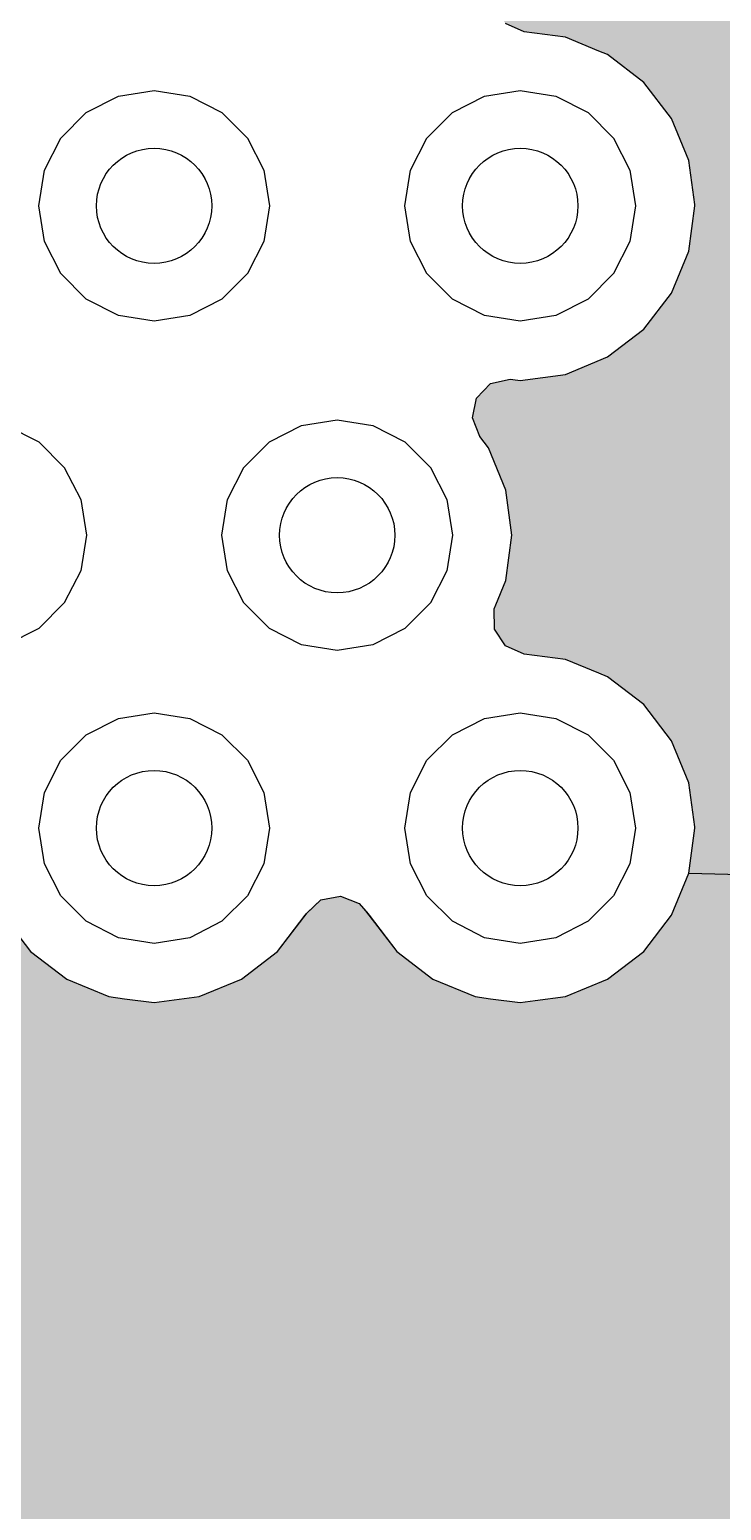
# Model space of a CAD drawing. Header units: millimetres. Extents: x -3894 to -3474, y -291 to 6.
# Drawn here: x -3721.37 to -3718.97, y -91.99 to -86.85 of the extents above; entities that cross this region are included whole.
import ezdxf

# ---------------------------------------------------------------- set-up
doc = ezdxf.new("R2010")
doc.units = ezdxf.units.MM
doc.layers.add('BLACK', color=7, linetype='Continuous')

msp = doc.modelspace()

# ---------------------------------------------------------------- hatches: boundary and pattern name
h = msp.add_hatch(color=256)
h.paths.add_polyline_path([(-3713.0396, -85.4564), (-3713.0989, -85.3537), (-3713.1094, -85.3147), (-3713.1296, -85.2742), (-3713.1296, -83.3301), (-3714.0538, -83.3301, -0.381773), (-3713.8761, -83.5288, -1), (-3714.2761, -83.5288, -0.381773), (-3714.0985, -83.3301), (-3714.2711, -81.7952, -0.056066), (-3714.2761, -81.7508), (-3715.1461, -81.7508), (-3714.9205, -82.6398, -1), (-3714.5205, -82.6398, -1), (-3714.9205, -82.6398), (-3715.4703, -83.372, -0.627083), (-3715.1461, -83.5288, -1), (-3715.5461, -83.5288, -0.097022), (-3715.5314, -83.4533), (-3717.1388, -82.7985), (-3720.6534, -85.9647), (-3720.602, -85.9253), (-3720.4559, -85.8648), (-3720.4559, -85.8648), (-3720.2991, -85.8441), (-3720.1424, -85.8648), (-3720.1424, -85.8648), (-3720.0282, -85.912), (-3719.9963, -85.9253), (-3719.8709, -86.0215), (-3719.7746, -86.147), (-3719.7141, -86.293), (-3719.6935, -86.4498), (-3719.7141, -86.6066), (-3719.7493, -86.6915), (-3719.7541, -86.7054), (-3719.7533, -86.7753), (-3719.7148, -86.8336), (-3719.6509, -86.8619), (-3719.5074, -86.8808), (-3719.5074, -86.8808), (-3719.3913, -86.9289), (-3719.3613, -86.9413), (-3719.2359, -87.0375), (-3719.1396, -87.163), (-3719.0791, -87.309), (-3719.0791, -87.309), (-3719.059, -87.4615), (-3719.0585, -87.4658), (-3719.0791, -87.6226), (-3719.1396, -87.7686), (-3719.2359, -87.8941), (-3719.3613, -87.9903), (-3719.5074, -88.0508), (-3719.6641, -88.0715), (-3719.6904, -88.068), (-3719.6992, -88.0672), (-3719.7673, -88.0829), (-3719.8161, -88.1328), (-3719.8301, -88.2013), (-3719.8049, -88.2665), (-3719.7746, -88.306), (-3719.7141, -88.452), (-3719.6935, -88.6088), (-3719.7141, -88.7656), (-3719.7493, -88.8505), (-3719.7541, -88.8644), (-3719.7533, -88.9343), (-3719.7148, -88.9926), (-3719.6509, -89.0209), (-3719.5074, -89.0398), (-3719.5074, -89.0398), (-3719.3913, -89.0879), (-3719.3613, -89.1003), (-3719.2359, -89.1965), (-3719.1396, -89.322), (-3719.0791, -89.468), (-3719.059, -89.6205), (-3719.0585, -89.6248), (-3719.0791, -89.7816), (-3708.4531, -90.0186), (-3708.5108, -89.9853)])
h.paths.add_polyline_path([(-3713.2411, -87.9738, -1), (-3713.6411, -87.9738, -1)], flags=16)
h.paths.add_polyline_path([(-3713.8761, -87.0848, -1), (-3714.2761, -87.0848, -1)], flags=16)
h.paths.add_polyline_path([(-3714.9111, -86.1958, -1), (-3714.5111, -86.1958, -1)], flags=16)
h.paths.add_polyline_path([(-3714.5111, -87.9738, -1), (-3714.9111, -87.9738, -1)], flags=16)
h.paths.add_polyline_path([(-3714.2761, -85.3068, -1), (-3713.8761, -85.3068, -1)], flags=16)
h.paths.add_polyline_path([(-3715.5461, -87.0848, -1), (-3715.1461, -87.0848, -1)], flags=16)
h.paths.add_polyline_path([(-3715.5461, -85.3068, -1), (-3715.1461, -85.3068, -1)], flags=16)
h.paths.add_polyline_path([(-3714.9111, -84.4178, -1), (-3714.5111, -84.4178, -1)], flags=16)
h.paths.add_polyline_path([(-3716.1811, -86.1958, -1), (-3715.7811, -86.1958, -1)], flags=16)
h.paths.add_polyline_path([(-3715.7811, -87.9738, -1), (-3716.1811, -87.9738, -1)], flags=16)
h.paths.add_polyline_path([(-3716.8161, -87.0848, -1), (-3716.4161, -87.0848, -1)], flags=16)
h.paths.add_polyline_path([(-3716.1811, -84.4178, -1), (-3715.7811, -84.4178, -1)], flags=16)
h.paths.add_polyline_path([(-3716.8161, -85.3068, -1), (-3716.4161, -85.3068, -1)], flags=16)
h.paths.add_polyline_path([(-3717.4511, -86.1958, -1), (-3717.0511, -86.1958, -1)], flags=16)
h.paths.add_polyline_path([(-3717.0511, -87.9738, -1), (-3717.4511, -87.9738, -1)], flags=16)
h.paths.add_polyline_path([(-3717.4511, -84.4178, -1), (-3717.0511, -84.4178, -1)], flags=16)
h.paths.add_polyline_path([(-3716.8161, -83.5288, -1), (-3716.4161, -83.5288, -1)], flags=16)
msp.add_hatch(color=256).paths.add_polyline_path([(-3698.7389, -92.3418), (-3698.7389, -92.3418), (-3698.7933, -91.8345), (-3698.8717, -91.8241), (-3698.95, -91.8138), (-3699.0961, -91.7533), (-3699.2216, -91.6571), (-3699.3178, -91.5316), (-3699.3783, -91.3855), (-3699.3783, -91.3855), (-3699.399, -91.2288), (-3699.3783, -91.072), (-3699.3488, -91.0007), (-3699.3406, -90.9709), (-3699.3506, -90.9018), (-3699.3963, -90.849), (-3699.4634, -90.8293), (-3701.3626, -90.8293), (-3701.3889, -90.8321), (-3701.4503, -90.8656), (-3701.756, -91.1714), (-3701.7805, -91.2062), (-3701.7913, -91.2752), (-3701.7865, -91.3118), (-3701.8071, -91.4686), (-3701.8676, -91.6146), (-3701.9639, -91.7401), (-3702.0893, -91.8363), (-3702.2354, -91.8968), (-3702.3399, -91.9106), (-3702.3921, -91.9175), (-3702.4705, -91.9072), (-3702.5489, -91.8968), (-3702.695, -91.8363), (-3702.8204, -91.7401), (-3702.9167, -91.6146), (-3702.9772, -91.4686), (-3702.9772, -91.4686), (-3702.9978, -91.3118), (-3702.9772, -91.155), (-3702.9772, -91.155), (-3702.9167, -91.009), (-3702.8204, -90.8835), (-3702.695, -90.7873), (-3702.5489, -90.7268), (-3702.5489, -90.7268), (-3702.3921, -90.7061), (-3702.3556, -90.7109), (-3702.313, -90.7092), (-3702.2517, -90.6757), (-3701.863, -90.287), (-3701.857, -90.2805), (-3701.828, -90.217), (-3701.8379, -90.1478), (-3701.8837, -90.095), (-3701.9507, -90.0753), (-3708.2935, -90.0753), (-3708.2935, -90.0753), (-3708.408, -90.0446), (-3708.4172, -90.0393), (-3708.4531, -90.0186), (-3719.0791, -89.7816), (-3719.1396, -89.9276), (-3719.2359, -90.0531), (-3719.3613, -90.1493), (-3719.5074, -90.2098), (-3719.6119, -90.2236), (-3719.6641, -90.2305), (-3719.767, -90.217), (-3719.8209, -90.2098), (-3719.967, -90.1493), (-3720.0924, -90.0531), (-3720.2006, -89.9121), (-3720.2225, -89.8868), (-3720.2874, -89.8609), (-3720.356, -89.8741), (-3720.4028, -89.9187), (-3720.5059, -90.0531), (-3720.6313, -90.1493), (-3720.7774, -90.2098), (-3720.8819, -90.2236), (-3720.9341, -90.2305), (-3721.037, -90.217), (-3721.0909, -90.2098), (-3721.237, -90.1493), (-3721.3624, -90.0531), (-3721.4706, -89.9121), (-3721.4925, -89.8868), (-3721.5574, -89.8609), (-3721.5917, -89.8675), (-3721.6473, -92.1483), (-3721.5176, -92.2478), (-3721.5003, -92.2589), (-3721.4318, -92.273), (-3721.3667, -92.2478), (-3721.237, -92.1483), (-3721.0909, -92.0878), (-3721.0909, -92.0878), (-3720.9341, -92.0671), (-3720.7774, -92.0878), (-3720.7774, -92.0878), (-3720.6313, -92.1483), (-3720.5016, -92.2478), (-3720.4843, -92.2589), (-3720.4158, -92.273), (-3720.3507, -92.2478), (-3720.221, -92.1483), (-3720.0749, -92.0878), (-3720.0749, -92.0878), (-3719.9181, -92.0671), (-3719.7614, -92.0878), (-3719.7614, -92.0878), (-3719.6153, -92.1483), (-3719.4856, -92.2478), (-3719.4683, -92.2589), (-3719.3998, -92.273), (-3719.3347, -92.2478), (-3719.205, -92.1483), (-3719.0589, -92.0878), (-3719.0589, -92.0878), (-3718.9021, -92.0671), (-3718.7454, -92.0878), (-3718.7454, -92.0878), (-3718.5993, -92.1483), (-3718.4739, -92.2445), (-3718.3776, -92.37), (-3718.3171, -92.516), (-3718.2965, -92.6728), (-3718.3171, -92.8296), (-3718.3776, -92.9756), (-3718.4739, -93.1011), (-3718.5993, -93.1973), (-3718.7454, -93.2578), (-3718.7685, -93.2609), (-3718.7829, -93.2637), (-3718.843, -93.2993), (-3718.8743, -93.3618), (-3718.8668, -93.4313), (-3718.8654, -93.4348), (-3718.8251, -93.532), (-3718.8046, -93.6876), (-3718.8045, -93.6888), (-3718.8251, -93.8456), (-3718.8668, -93.9463), (-3718.8717, -93.9603), (-3718.8708, -94.0301), (-3718.8324, -94.0885), (-3718.7685, -94.1167), (-3718.7454, -94.1198), (-3718.5993, -94.1803), (-3718.4696, -94.2798), (-3718.4523, -94.2909), (-3718.3838, -94.305), (-3718.3187, -94.2798), (-3718.189, -94.1803), (-3718.0429, -94.1198), (-3718.0429, -94.1198), (-3717.8861, -94.0991), (-3717.7294, -94.1198), (-3717.7294, -94.1198), (-3717.5833, -94.1803), (-3717.4536, -94.2798), (-3717.4363, -94.2909), (-3717.3678, -94.305), (-3717.3027, -94.2798), (-3717.173, -94.1803), (-3717.0269, -94.1198), (-3717.0269, -94.1198), (-3716.8701, -94.0991), (-3716.7134, -94.1198), (-3716.7134, -94.1198), (-3716.5673, -94.1803), (-3716.4376, -94.2798), (-3716.4203, -94.2909), (-3716.3518, -94.305), (-3716.2867, -94.2798), (-3716.157, -94.1803), (-3716.0109, -94.1198), (-3716.0109, -94.1198), (-3715.8541, -94.0991), (-3715.6974, -94.1198), (-3715.6974, -94.1198), (-3715.5587, -94.1772), (-3715.5513, -94.1803), (-3715.4259, -94.2765), (-3715.3296, -94.402), (-3715.2691, -94.548), (-3715.2691, -94.548), (-3715.2561, -94.6467), (-3715.2485, -94.7048), (-3715.2691, -94.8616), (-3715.3108, -94.9623), (-3715.3157, -94.9763), (-3715.3148, -95.0461), (-3715.2764, -95.1045), (-3715.2125, -95.1327), (-3715.1894, -95.1358), (-3715.0507, -95.1932), (-3715.0433, -95.1963), (-3714.9179, -95.2925), (-3714.8216, -95.418), (-3714.7611, -95.564), (-3714.7481, -95.6627), (-3714.7405, -95.7208), (-3714.7611, -95.8776), (-3714.8028, -95.9783), (-3714.8077, -95.9923), (-3714.8068, -96.0621), (-3714.7684, -96.1205), (-3714.7045, -96.1487), (-3714.6814, -96.1518), (-3714.6133, -96.18), (-3714.5353, -96.2123), (-3714.4099, -96.3085), (-3714.3136, -96.434), (-3714.2531, -96.58), (-3714.2531, -96.58), (-3714.235, -96.7172), (-3714.2325, -96.7368), (-3714.2531, -96.8936), (-3714.2948, -96.9943), (-3714.2997, -97.0083), (-3714.2988, -97.0781), (-3714.2604, -97.1365), (-3714.1965, -97.1647), (-3714.1734, -97.1678), (-3714.0317, -97.2265), (-3714.0273, -97.2283), (-3714.0273, -97.2283), (-3713.9019, -97.3245), (-3713.8056, -97.45), (-3713.7451, -97.596), (-3713.7451, -97.596), (-3713.727, -97.7332), (-3713.7245, -97.7528), (-3713.7451, -97.9096), (-3713.8056, -98.0556), (-3713.9019, -98.1811), (-3714.0273, -98.2773), (-3714.1734, -98.3378), (-3714.2779, -98.3516), (-3714.3301, -98.3585), (-3714.4085, -98.3482), (-3714.4869, -98.3378), (-3714.633, -98.2773), (-3714.7627, -98.1778), (-3714.78, -98.1667), (-3714.8485, -98.1526), (-3714.9136, -98.1778), (-3715.0433, -98.2773), (-3715.1894, -98.3378), (-3715.2939, -98.3516), (-3715.3461, -98.3585), (-3715.4245, -98.3482), (-3715.5029, -98.3378), (-3715.649, -98.2773), (-3715.7787, -98.1778), (-3715.796, -98.1667), (-3715.8645, -98.1526), (-3715.9296, -98.1778), (-3716.0593, -98.2773), (-3716.2054, -98.3378), (-3716.3099, -98.3516), (-3716.3621, -98.3585), (-3716.4405, -98.3482), (-3716.5189, -98.3378), (-3716.665, -98.2773), (-3716.7947, -98.1778), (-3716.812, -98.1667), (-3716.8805, -98.1526), (-3716.9456, -98.1778), (-3717.0753, -98.2773), (-3717.2214, -98.3378), (-3717.3259, -98.3516), (-3717.3781, -98.3585), (-3717.4565, -98.3482), (-3717.5349, -98.3378), (-3717.681, -98.2773), (-3717.8107, -98.1778), (-3717.828, -98.1667), (-3717.8965, -98.1526), (-3717.9616, -98.1778), (-3718.0913, -98.2773), (-3718.2374, -98.3378), (-3718.3419, -98.3516), (-3718.3941, -98.3585), (-3718.4725, -98.3482), (-3718.5509, -98.3378), (-3718.697, -98.2773), (-3718.8267, -98.1778), (-3718.844, -98.1667), (-3718.9125, -98.1526), (-3718.9776, -98.1778), (-3719.1073, -98.2773), (-3719.2534, -98.3378), (-3719.3579, -98.3516), (-3719.4101, -98.3585), (-3719.4885, -98.3482), (-3719.5669, -98.3378), (-3719.713, -98.2773), (-3719.8427, -98.1778), (-3719.86, -98.1667), (-3719.9285, -98.1526), (-3719.9936, -98.1778), (-3720.1233, -98.2773), (-3720.2694, -98.3378), (-3720.3739, -98.3516), (-3720.4261, -98.3585), (-3720.5045, -98.3482), (-3720.5829, -98.3378), (-3720.729, -98.2773), (-3720.8587, -98.1778), (-3720.876, -98.1667), (-3720.9445, -98.1526), (-3721.0096, -98.1778), (-3721.1393, -98.2773), (-3721.2854, -98.3378), (-3721.3899, -98.3516), (-3721.4421, -98.3585), (-3721.5205, -98.3482), (-3721.5989, -98.3378), (-3721.745, -98.2773), (-3721.8747, -98.1778), (-3721.892, -98.1667), (-3721.9605, -98.1526), (-3722.0256, -98.1778), (-3722.1553, -98.2773), (-3722.3014, -98.3378), (-3722.4059, -98.3516), (-3722.4581, -98.3585), (-3722.5365, -98.3482), (-3722.6149, -98.3378), (-3722.761, -98.2773), (-3722.8907, -98.1778), (-3722.908, -98.1667), (-3722.9765, -98.1526), (-3723.0416, -98.1778), (-3723.1713, -98.2773), (-3723.3174, -98.3378), (-3723.3696, -98.3447), (-3723.3696, -98.3791), (-3711.8587, -100.6543), (-3711.8374, -100.6265), (-3711.6965, -100.5183), (-3711.6712, -100.4965), (-3711.6452, -100.4316), (-3711.6584, -100.363), (-3711.7031, -100.3162), (-3711.8374, -100.2131), (-3711.9337, -100.0876), (-3711.9539, -100.0388), (-3711.9942, -99.9416), (-3711.9942, -99.9416), (-3712.0148, -99.7848), (-3711.9942, -99.628), (-3711.9942, -99.628), (-3711.9337, -99.482), (-3711.8374, -99.3565), (-3711.6965, -99.2483), (-3711.6712, -99.2265), (-3711.6452, -99.1616), (-3711.6584, -99.093), (-3711.7031, -99.0462), (-3711.8374, -98.9431), (-3711.9337, -98.8176), (-3711.9942, -98.6716), (-3712.0148, -98.5148), (-3711.9942, -98.358), (-3711.9942, -98.358), (-3711.9337, -98.212), (-3711.8374, -98.0865), (-3711.6965, -97.9783), (-3711.6712, -97.9565), (-3711.6452, -97.8916), (-3711.6584, -97.823), (-3711.7031, -97.7762), (-3711.8374, -97.6731), (-3711.9337, -97.5476), (-3711.9942, -97.4016), (-3711.9942, -97.4016), (-3712.0148, -97.2448), (-3711.9942, -97.088), (-3711.9942, -97.088), (-3711.9337, -96.942), (-3711.8374, -96.8165), (-3711.6965, -96.7083), (-3711.6712, -96.6865), (-3711.6452, -96.6216), (-3711.6584, -96.553), (-3711.7031, -96.5062), (-3711.8374, -96.4031), (-3711.9337, -96.2776), (-3711.9539, -96.2288), (-3711.9942, -96.1316), (-3711.9942, -96.1316), (-3712.0148, -95.9748), (-3711.9942, -95.818), (-3711.9942, -95.818), (-3711.9337, -95.672), (-3711.8374, -95.5465), (-3711.6965, -95.4383), (-3711.6712, -95.4165), (-3711.6452, -95.3516), (-3711.6584, -95.283), (-3711.7031, -95.2362), (-3711.8374, -95.1331), (-3711.9337, -95.0076), (-3711.9539, -94.9588), (-3711.9942, -94.8616), (-3711.9942, -94.8616), (-3712.0148, -94.7048), (-3711.9942, -94.548), (-3711.9942, -94.548), (-3711.9337, -94.402), (-3711.8374, -94.2765), (-3711.6965, -94.1683), (-3711.6712, -94.1465), (-3711.6452, -94.0816), (-3711.6584, -94.013), (-3711.7031, -93.9662), (-3711.8374, -93.8631), (-3711.9337, -93.7376), (-3711.9539, -93.6888), (-3711.9942, -93.5916), (-3711.9942, -93.5916), (-3712.0148, -93.4348), (-3711.9942, -93.278), (-3711.9942, -93.278), (-3711.9337, -93.132), (-3711.8374, -93.0065), (-3711.712, -92.9103), (-3711.5659, -92.8498), (-3711.5659, -92.8498), (-3711.4091, -92.8291), (-3711.2524, -92.8498), (-3711.2524, -92.8498), (-3711.1843, -92.878), (-3711.1063, -92.9103), (-3710.9809, -93.0065), (-3710.8846, -93.132), (-3710.8241, -93.278), (-3710.8035, -93.4348), (-3710.8056, -93.4513), (-3710.8241, -93.5916), (-3710.8846, -93.7376), (-3710.9809, -93.8631), (-3711.1218, -93.9713), (-3711.1471, -93.9932), (-3711.1731, -94.058), (-3711.1598, -94.1266), (-3711.1152, -94.1734), (-3710.9809, -94.2765), (-3710.8846, -94.402), (-3710.8241, -94.548), (-3710.8241, -94.548), (-3710.8111, -94.6467), (-3710.8035, -94.7048), (-3710.8241, -94.8616), (-3710.8846, -95.0076), (-3710.9809, -95.1331), (-3711.1218, -95.2413), (-3711.1471, -95.2632), (-3711.1731, -95.328), (-3711.1598, -95.3966), (-3711.1152, -95.4434), (-3710.9809, -95.5465), (-3710.8846, -95.672), (-3710.8241, -95.818), (-3710.8241, -95.818), (-3710.8035, -95.9748), (-3710.8099, -96.0236), (-3710.8241, -96.1316), (-3710.8846, -96.2776), (-3710.9809, -96.4031), (-3711.1218, -96.5113), (-3711.1471, -96.5332), (-3711.1731, -96.598), (-3711.1598, -96.6666), (-3711.1152, -96.7134), (-3710.9809, -96.8165), (-3710.8846, -96.942), (-3710.8241, -97.088), (-3710.8144, -97.1619), (-3710.8035, -97.2448), (-3710.8241, -97.4016), (-3710.8846, -97.5476), (-3710.9809, -97.6731), (-3711.1218, -97.7813), (-3711.1471, -97.8032), (-3711.1731, -97.868), (-3711.1598, -97.9366), (-3711.1152, -97.9834), (-3710.9809, -98.0865), (-3710.8846, -98.212), (-3710.8241, -98.358), (-3710.8035, -98.5148), (-3710.8241, -98.6716), (-3710.8846, -98.8176), (-3710.9809, -98.9431), (-3711.1218, -99.0513), (-3711.1471, -99.0732), (-3711.1731, -99.138), (-3711.1598, -99.2066), (-3711.1152, -99.2534), (-3710.9809, -99.3565), (-3710.8846, -99.482), (-3710.8241, -99.628), (-3710.8111, -99.7267), (-3710.8035, -99.7848), (-3710.8241, -99.9416), (-3710.8846, -100.0876), (-3710.9809, -100.2131), (-3711.1218, -100.3213), (-3711.1471, -100.3432), (-3711.1731, -100.408), (-3711.1598, -100.4766), (-3711.1152, -100.5234), (-3710.9809, -100.6265), (-3710.8846, -100.752), (-3710.8418, -100.8553), (-3698.9964, -103.1966), (-3698.7389, -101.8938), (-3698.885, -101.8333), (-3699.0104, -101.7371), (-3699.1067, -101.6116), (-3699.1672, -101.4656), (-3699.1672, -101.4656), (-3699.1878, -101.3088), (-3699.1672, -101.152), (-3699.1672, -101.152), (-3699.1067, -101.006), (-3699.0104, -100.8805), (-3698.8695, -100.7723), (-3698.8442, -100.7505), (-3698.8182, -100.6856), (-3698.8314, -100.617), (-3698.8761, -100.5702), (-3699.0104, -100.4671), (-3699.1067, -100.3416), (-3699.1269, -100.2928), (-3699.1672, -100.1956), (-3699.1672, -100.1956), (-3699.1878, -100.0388), (-3699.1672, -99.882), (-3699.1672, -99.882), (-3699.1067, -99.736), (-3699.0072, -99.6063), (-3698.996, -99.5889), (-3698.982, -99.5205), (-3699.0072, -99.4553), (-3699.1067, -99.3256), (-3699.1672, -99.1796), (-3699.1672, -99.1796), (-3699.1878, -99.0228), (-3699.1672, -98.866), (-3699.1672, -98.866), (-3699.1067, -98.72), (-3699.0072, -98.5903), (-3698.996, -98.5729), (-3698.982, -98.5045), (-3699.0072, -98.4393), (-3699.1067, -98.3096), (-3699.1672, -98.1636), (-3699.1672, -98.1636), (-3699.1878, -98.0068), (-3699.1672, -97.85), (-3699.1672, -97.85), (-3699.1067, -97.704), (-3699.0072, -97.5743), (-3698.996, -97.5569), (-3698.982, -97.4885), (-3699.0072, -97.4233), (-3699.1067, -97.2936), (-3699.1672, -97.1476), (-3699.1672, -97.1476), (-3699.1878, -96.9908), (-3699.1672, -96.834), (-3699.1672, -96.834), (-3699.1067, -96.688), (-3699.0072, -96.5583), (-3698.996, -96.5409), (-3698.982, -96.4725), (-3699.0072, -96.4073), (-3699.1067, -96.2776), (-3699.1672, -96.1316), (-3699.1672, -96.1316), (-3699.1878, -95.9748), (-3699.1672, -95.818), (-3699.1672, -95.818), (-3699.1067, -95.672), (-3699.0072, -95.5423), (-3698.996, -95.5249), (-3698.982, -95.4565), (-3699.0072, -95.3913), (-3699.1067, -95.2616), (-3699.1672, -95.1156), (-3699.1672, -95.1156), (-3699.1878, -94.9588), (-3699.1672, -94.802), (-3699.1672, -94.802), (-3699.1067, -94.656), (-3699.0072, -94.5263), (-3698.996, -94.5089), (-3698.982, -94.4405), (-3699.0072, -94.3753), (-3699.1067, -94.2456), (-3699.1672, -94.0996), (-3699.1672, -94.0996), (-3699.1878, -93.9428), (-3699.1672, -93.786), (-3699.1672, -93.786), (-3699.1067, -93.64), (-3699.0072, -93.5103), (-3698.996, -93.4929), (-3698.982, -93.4245), (-3699.0072, -93.3593), (-3699.1067, -93.2296), (-3699.1672, -93.0836), (-3699.1672, -93.0836), (-3699.1878, -92.9268), (-3699.1672, -92.77), (-3699.1672, -92.77), (-3699.1067, -92.624), (-3699.0104, -92.4985), (-3698.885, -92.4023)])

# ---------------------------------------------------------------- linework, layer by layer
at = {"color": 7, "lineweight": 0}
for p, q in [((-3719.7148, -86.8336), (-3719.6509, -86.8619)), ((-3719.6509, -86.8619), (-3719.5074, -86.8808)), ((-3719.5074, -86.8808), (-3719.5074, -86.8808)), ((-3719.5074, -86.8808), (-3719.3913, -86.9289)), ((-3719.3913, -86.9289), (-3719.3613, -86.9413)), ((-3719.3613, -86.9413), (-3719.2359, -87.0375)), ((-3721.1693, -87.1422), (-3721.0578, -87.0854)), ((-3721.0578, -87.0854), (-3720.9341, -87.0658)), ((-3720.9341, -87.0658), (-3720.8105, -87.0854)), ((-3720.8105, -87.0854), (-3720.699, -87.1422)), ((-3719.8993, -87.1422), (-3719.7878, -87.0854)), ((-3719.7878, -87.0854), (-3719.6641, -87.0658)), ((-3719.6641, -87.0658), (-3719.5405, -87.0854)), ((-3719.5405, -87.0854), (-3719.429, -87.1422)), ((-3719.2359, -87.0375), (-3719.1396, -87.163)), ((-3721.2578, -87.2307), (-3721.1693, -87.1422)), ((-3720.699, -87.1422), (-3720.6105, -87.2307)), ((-3719.9878, -87.2307), (-3719.8993, -87.1422)), ((-3719.429, -87.1422), (-3719.3405, -87.2307)), ((-3719.1396, -87.163), (-3719.0791, -87.309)), ((-3721.3146, -87.3422), (-3721.2578, -87.2307)), ((-3720.6105, -87.2307), (-3720.5537, -87.3422)), ((-3720.0446, -87.3422), (-3719.9878, -87.2307)), ((-3719.3405, -87.2307), (-3719.2837, -87.3422)), ((-3721.3341, -87.4658), (-3721.3146, -87.3422)), ((-3720.5537, -87.3422), (-3720.5341, -87.4658)), ((-3720.0641, -87.4658), (-3720.0446, -87.3422)), ((-3719.2837, -87.3422), (-3719.2641, -87.4658)), ((-3719.0791, -87.309), (-3719.0791, -87.309)), ((-3719.0791, -87.309), (-3719.059, -87.4615)), ((-3721.3146, -87.5894), (-3721.3341, -87.4658)), ((-3720.5341, -87.4658), (-3720.5537, -87.5894)), ((-3720.0446, -87.5894), (-3720.0641, -87.4658)), ((-3719.2641, -87.4658), (-3719.2837, -87.5894)), ((-3719.0585, -87.4658), (-3719.0791, -87.6226)), ((-3719.059, -87.4615), (-3719.0585, -87.4658)), ((-3721.2578, -87.7009), (-3721.3146, -87.5894)), ((-3720.5537, -87.5894), (-3720.6105, -87.7009)), ((-3719.9878, -87.7009), (-3720.0446, -87.5894)), ((-3719.2837, -87.5894), (-3719.3405, -87.7009)), ((-3719.0791, -87.6226), (-3719.1396, -87.7686)), ((-3721.1693, -87.7894), (-3721.2578, -87.7009)), ((-3720.6105, -87.7009), (-3720.699, -87.7894)), ((-3719.8993, -87.7894), (-3719.9878, -87.7009)), ((-3719.3405, -87.7009), (-3719.429, -87.7894)), ((-3721.0578, -87.8462), (-3721.1693, -87.7894)), ((-3720.699, -87.7894), (-3720.8105, -87.8462)), ((-3719.7878, -87.8462), (-3719.8993, -87.7894)), ((-3719.429, -87.7894), (-3719.5405, -87.8462)), ((-3719.1396, -87.7686), (-3719.2359, -87.8941)), ((-3720.9341, -87.8658), (-3721.0578, -87.8462)), ((-3720.8105, -87.8462), (-3720.9341, -87.8658)), ((-3719.6641, -87.8658), (-3719.7878, -87.8462)), ((-3719.5405, -87.8462), (-3719.6641, -87.8658)), ((-3719.2359, -87.8941), (-3719.3613, -87.9903)), ((-3719.3613, -87.9903), (-3719.5074, -88.0508)), ((-3719.5074, -88.0508), (-3719.6641, -88.0715)), ((-3719.7673, -88.0829), (-3719.8161, -88.1328)), ((-3719.6992, -88.0672), (-3719.7673, -88.0829)), ((-3719.6904, -88.068), (-3719.6992, -88.0672)), ((-3719.6641, -88.0715), (-3719.6904, -88.068)), ((-3719.8161, -88.1328), (-3719.8301, -88.2013)), ((-3720.4228, -88.2284), (-3720.2991, -88.2088)), ((-3720.2991, -88.2088), (-3720.1755, -88.2284)), ((-3719.8301, -88.2013), (-3719.8049, -88.2665)), ((-3721.4455, -88.2284), (-3721.334, -88.2852)), ((-3720.5343, -88.2852), (-3720.4228, -88.2284)), ((-3720.1755, -88.2284), (-3720.064, -88.2852)), ((-3719.8049, -88.2665), (-3719.7746, -88.306)), ((-3721.334, -88.2852), (-3721.2455, -88.3737)), ((-3720.6228, -88.3737), (-3720.5343, -88.2852)), ((-3720.064, -88.2852), (-3719.9755, -88.3737)), ((-3719.7746, -88.306), (-3719.7141, -88.452)), ((-3721.2455, -88.3737), (-3721.1887, -88.4852)), ((-3720.6796, -88.4852), (-3720.6228, -88.3737)), ((-3719.9755, -88.3737), (-3719.9187, -88.4852)), ((-3719.7141, -88.452), (-3719.6935, -88.6088)), ((-3721.1887, -88.4852), (-3721.1691, -88.6088)), ((-3720.6991, -88.6088), (-3720.6796, -88.4852)), ((-3719.9187, -88.4852), (-3719.8991, -88.6088)), ((-3721.1691, -88.6088), (-3721.1887, -88.7324)), ((-3720.6796, -88.7324), (-3720.6991, -88.6088)), ((-3719.8991, -88.6088), (-3719.9187, -88.7324)), ((-3719.6935, -88.6088), (-3719.7141, -88.7656)), ((-3721.1887, -88.7324), (-3721.2455, -88.8439)), ((-3720.6228, -88.8439), (-3720.6796, -88.7324)), ((-3719.9187, -88.7324), (-3719.9755, -88.8439)), ((-3719.7141, -88.7656), (-3719.7493, -88.8505)), ((-3721.2455, -88.8439), (-3721.334, -88.9324)), ((-3720.5343, -88.9324), (-3720.6228, -88.8439)), ((-3719.9755, -88.8439), (-3720.064, -88.9324)), ((-3719.7493, -88.8505), (-3719.7541, -88.8644)), ((-3719.7541, -88.8644), (-3719.7533, -88.9343)), ((-3721.334, -88.9324), (-3721.4455, -88.9892)), ((-3720.4228, -88.9892), (-3720.5343, -88.9324)), ((-3720.064, -88.9324), (-3720.1755, -88.9892)), ((-3719.7533, -88.9343), (-3719.7148, -88.9926)), ((-3720.2991, -89.0088), (-3720.4228, -88.9892)), ((-3720.1755, -88.9892), (-3720.2991, -89.0088)), ((-3719.7148, -88.9926), (-3719.6509, -89.0209)), ((-3719.6509, -89.0209), (-3719.5074, -89.0398)), ((-3719.5074, -89.0398), (-3719.5074, -89.0398)), ((-3719.5074, -89.0398), (-3719.3913, -89.0879)), ((-3719.3913, -89.0879), (-3719.3613, -89.1003)), ((-3719.3613, -89.1003), (-3719.2359, -89.1965)), ((-3719.2359, -89.1965), (-3719.1396, -89.322)), ((-3719.1396, -89.322), (-3719.0791, -89.468)), ((-3719.0791, -89.468), (-3719.059, -89.6205)), ((-3719.0585, -89.6248), (-3719.0791, -89.7816)), ((-3719.059, -89.6205), (-3719.0585, -89.6248)), ((-3719.0791, -89.7816), (-3719.1396, -89.9276)), ((-3720.2874, -89.8609), (-3720.356, -89.8741)), ((-3720.2225, -89.8868), (-3720.2874, -89.8609)), ((-3721.3624, -90.0531), (-3721.4706, -89.9121)), ((-3720.356, -89.8741), (-3720.4028, -89.9187)), ((-3720.2006, -89.9121), (-3720.2225, -89.8868)), ((-3720.0924, -90.0531), (-3720.2006, -89.9121)), ((-3720.4028, -89.9187), (-3720.5059, -90.0531)), ((-3719.1396, -89.9276), (-3719.2359, -90.0531)), ((-3721.237, -90.1493), (-3721.3624, -90.0531)), ((-3720.5059, -90.0531), (-3720.6313, -90.1493)), ((-3719.967, -90.1493), (-3720.0924, -90.0531)), ((-3719.2359, -90.0531), (-3719.3613, -90.1493)), ((-3721.0909, -90.2098), (-3721.237, -90.1493)), ((-3720.6313, -90.1493), (-3720.7774, -90.2098)), ((-3719.8209, -90.2098), (-3719.967, -90.1493)), ((-3719.3613, -90.1493), (-3719.5074, -90.2098)), ((-3721.037, -90.217), (-3721.0909, -90.2098)), ((-3720.9341, -90.2305), (-3721.037, -90.217)), ((-3720.7774, -90.2098), (-3720.8819, -90.2236)), ((-3719.767, -90.217), (-3719.8209, -90.2098)), ((-3719.6641, -90.2305), (-3719.767, -90.217)), ((-3719.5074, -90.2098), (-3719.6119, -90.2236)), ((-3720.8819, -90.2236), (-3720.9341, -90.2305)), ((-3719.6119, -90.2236), (-3719.6641, -90.2305))]:
    msp.add_line(p, q, dxfattribs=at)
msp.add_line((-3719.0791, -89.7816), (-3708.4531, -90.0186))
for centre, start, end in [((-3720.9341, -87.4658), 0, 180), ((-3719.6641, -87.4658), 0, 180), ((-3720.9341, -87.4658), 180, 0), ((-3719.6641, -87.4658), 180, 0), ((-3720.2991, -88.6088), 0, 180), ((-3720.2991, -88.6088), 180, 0)]:
    msp.add_arc(centre, 0.2, start, end, dxfattribs=at)
at = {"layer": 'BLACK', "linetype": 'Continuous'}
for p, q in [((-3719.6509, -86.8619), (-3719.7148, -86.8336)), ((-3719.5074, -86.8808), (-3719.6509, -86.8619)), ((-3719.3913, -86.9289), (-3719.5074, -86.8808)), ((-3719.5074, -86.8808), (-3719.5074, -86.8808)), ((-3719.3613, -86.9413), (-3719.3913, -86.9289)), ((-3719.2359, -87.0375), (-3719.3613, -86.9413)), ((-3721.1693, -87.1422), (-3721.0578, -87.0854)), ((-3721.0578, -87.0854), (-3720.9341, -87.0658)), ((-3720.9341, -87.0658), (-3720.8105, -87.0854)), ((-3720.8105, -87.0854), (-3720.699, -87.1422)), ((-3719.8993, -87.1422), (-3719.7878, -87.0854)), ((-3719.7878, -87.0854), (-3719.6641, -87.0658)), ((-3719.6641, -87.0658), (-3719.5405, -87.0854)), ((-3719.5405, -87.0854), (-3719.429, -87.1422)), ((-3719.1396, -87.163), (-3719.2359, -87.0375)), ((-3721.2578, -87.2307), (-3721.1693, -87.1422)), ((-3720.699, -87.1422), (-3720.6105, -87.2307)), ((-3719.9878, -87.2307), (-3719.8993, -87.1422)), ((-3719.429, -87.1422), (-3719.3405, -87.2307)), ((-3719.0791, -87.309), (-3719.1396, -87.163)), ((-3721.3146, -87.3422), (-3721.2578, -87.2307)), ((-3720.6105, -87.2307), (-3720.5537, -87.3422)), ((-3720.0446, -87.3422), (-3719.9878, -87.2307)), ((-3719.3405, -87.2307), (-3719.2837, -87.3422)), ((-3721.3341, -87.4658), (-3721.3146, -87.3422)), ((-3720.5537, -87.3422), (-3720.5341, -87.4658)), ((-3720.0641, -87.4658), (-3720.0446, -87.3422)), ((-3719.2837, -87.3422), (-3719.2641, -87.4658)), ((-3719.059, -87.4615), (-3719.0791, -87.309)), ((-3719.0791, -87.309), (-3719.0791, -87.309)), ((-3721.3146, -87.5894), (-3721.3341, -87.4658)), ((-3720.5341, -87.4658), (-3720.5537, -87.5894)), ((-3720.0446, -87.5894), (-3720.0641, -87.4658)), ((-3719.2641, -87.4658), (-3719.2837, -87.5894)), ((-3719.0791, -87.6226), (-3719.0585, -87.4658)), ((-3719.0585, -87.4658), (-3719.059, -87.4615)), ((-3721.2578, -87.7009), (-3721.3146, -87.5894)), ((-3720.5537, -87.5894), (-3720.6105, -87.7009)), ((-3719.9878, -87.7009), (-3720.0446, -87.5894)), ((-3719.2837, -87.5894), (-3719.3405, -87.7009)), ((-3719.1396, -87.7686), (-3719.0791, -87.6226)), ((-3721.1693, -87.7894), (-3721.2578, -87.7009)), ((-3720.6105, -87.7009), (-3720.699, -87.7894)), ((-3719.8993, -87.7894), (-3719.9878, -87.7009)), ((-3719.3405, -87.7009), (-3719.429, -87.7894)), ((-3721.0578, -87.8462), (-3721.1693, -87.7894)), ((-3720.699, -87.7894), (-3720.8105, -87.8462)), ((-3719.7878, -87.8462), (-3719.8993, -87.7894)), ((-3719.429, -87.7894), (-3719.5405, -87.8462)), ((-3719.2359, -87.8941), (-3719.1396, -87.7686)), ((-3720.9341, -87.8658), (-3721.0578, -87.8462)), ((-3720.8105, -87.8462), (-3720.9341, -87.8658)), ((-3719.6641, -87.8658), (-3719.7878, -87.8462)), ((-3719.5405, -87.8462), (-3719.6641, -87.8658)), ((-3719.3613, -87.9903), (-3719.2359, -87.8941)), ((-3719.5074, -88.0508), (-3719.3613, -87.9903)), ((-3719.6641, -88.0715), (-3719.5074, -88.0508)), ((-3719.8161, -88.1328), (-3719.7673, -88.0829)), ((-3719.7673, -88.0829), (-3719.6992, -88.0672)), ((-3719.6992, -88.0672), (-3719.6904, -88.068)), ((-3719.6904, -88.068), (-3719.6641, -88.0715)), ((-3719.8301, -88.2013), (-3719.8161, -88.1328)), ((-3720.4228, -88.2284), (-3720.2991, -88.2088)), ((-3720.2991, -88.2088), (-3720.1755, -88.2284)), ((-3719.8049, -88.2665), (-3719.8301, -88.2013)), ((-3721.4455, -88.2284), (-3721.334, -88.2852)), ((-3720.5343, -88.2852), (-3720.4228, -88.2284)), ((-3720.1755, -88.2284), (-3720.064, -88.2852)), ((-3719.7746, -88.306), (-3719.8049, -88.2665)), ((-3721.334, -88.2852), (-3721.2455, -88.3737)), ((-3720.6228, -88.3737), (-3720.5343, -88.2852)), ((-3720.064, -88.2852), (-3719.9755, -88.3737)), ((-3719.7141, -88.452), (-3719.7746, -88.306)), ((-3719.7746, -88.306), (-3719.7746, -88.306)), ((-3719.7746, -88.306), (-3719.7746, -88.306)), ((-3721.2455, -88.3737), (-3721.1887, -88.4852)), ((-3720.6796, -88.4852), (-3720.6228, -88.3737)), ((-3719.9755, -88.3737), (-3719.9187, -88.4852)), ((-3719.6935, -88.6088), (-3719.7141, -88.452)), ((-3721.1887, -88.4852), (-3721.1691, -88.6088)), ((-3720.6991, -88.6088), (-3720.6796, -88.4852)), ((-3719.9187, -88.4852), (-3719.8991, -88.6088)), ((-3721.1691, -88.6088), (-3721.1887, -88.7324)), ((-3720.6796, -88.7324), (-3720.6991, -88.6088)), ((-3719.8991, -88.6088), (-3719.9187, -88.7324)), ((-3719.7141, -88.7656), (-3719.6935, -88.6088)), ((-3721.1887, -88.7324), (-3721.2455, -88.8439)), ((-3720.6228, -88.8439), (-3720.6796, -88.7324)), ((-3719.9187, -88.7324), (-3719.9755, -88.8439)), ((-3719.7493, -88.8505), (-3719.7141, -88.7656)), ((-3721.2455, -88.8439), (-3721.334, -88.9324)), ((-3720.5343, -88.9324), (-3720.6228, -88.8439)), ((-3719.9755, -88.8439), (-3720.064, -88.9324)), ((-3719.7541, -88.8644), (-3719.7493, -88.8505)), ((-3719.7533, -88.9343), (-3719.7541, -88.8644)), ((-3721.334, -88.9324), (-3721.4455, -88.9892)), ((-3720.4228, -88.9892), (-3720.5343, -88.9324)), ((-3720.064, -88.9324), (-3720.1755, -88.9892)), ((-3719.7148, -88.9926), (-3719.7533, -88.9343)), ((-3720.2991, -89.0088), (-3720.4228, -88.9892)), ((-3720.1755, -88.9892), (-3720.2991, -89.0088)), ((-3719.6509, -89.0209), (-3719.7148, -88.9926)), ((-3719.5074, -89.0398), (-3719.6509, -89.0209)), ((-3719.3913, -89.0879), (-3719.5074, -89.0398)), ((-3719.5074, -89.0398), (-3719.5074, -89.0398)), ((-3719.3613, -89.1003), (-3719.3913, -89.0879)), ((-3719.2359, -89.1965), (-3719.3613, -89.1003)), ((-3721.1693, -89.3012), (-3721.0578, -89.2444)), ((-3721.0578, -89.2444), (-3720.9341, -89.2248)), ((-3720.9341, -89.2248), (-3720.8105, -89.2444)), ((-3720.8105, -89.2444), (-3720.699, -89.3012)), ((-3719.8993, -89.3012), (-3719.7878, -89.2444)), ((-3719.7878, -89.2444), (-3719.6641, -89.2248)), ((-3719.6641, -89.2248), (-3719.5405, -89.2444)), ((-3719.5405, -89.2444), (-3719.429, -89.3012)), ((-3719.1396, -89.322), (-3719.2359, -89.1965)), ((-3721.2578, -89.3897), (-3721.1693, -89.3012)), ((-3720.699, -89.3012), (-3720.6105, -89.3897)), ((-3719.9878, -89.3897), (-3719.8993, -89.3012)), ((-3719.429, -89.3012), (-3719.3405, -89.3897)), ((-3719.0791, -89.468), (-3719.1396, -89.322)), ((-3721.3146, -89.5012), (-3721.2578, -89.3897)), ((-3720.6105, -89.3897), (-3720.5537, -89.5012)), ((-3720.0446, -89.5012), (-3719.9878, -89.3897)), ((-3719.3405, -89.3897), (-3719.2837, -89.5012)), ((-3721.3341, -89.6248), (-3721.3146, -89.5012)), ((-3720.5537, -89.5012), (-3720.5341, -89.6248)), ((-3720.0641, -89.6248), (-3720.0446, -89.5012)), ((-3719.2837, -89.5012), (-3719.2641, -89.6248)), ((-3719.059, -89.6205), (-3719.0791, -89.468)), ((-3719.0791, -89.468), (-3719.0791, -89.468)), ((-3721.3146, -89.7484), (-3721.3341, -89.6248)), ((-3720.5341, -89.6248), (-3720.5537, -89.7484)), ((-3720.0446, -89.7484), (-3720.0641, -89.6248)), ((-3719.2641, -89.6248), (-3719.2837, -89.7484)), ((-3719.0791, -89.7816), (-3719.0585, -89.6248)), ((-3719.0585, -89.6248), (-3719.059, -89.6205)), ((-3721.2578, -89.8599), (-3721.3146, -89.7484)), ((-3720.5537, -89.7484), (-3720.6105, -89.8599)), ((-3719.9878, -89.8599), (-3720.0446, -89.7484)), ((-3719.2837, -89.7484), (-3719.3405, -89.8599)), ((-3719.1396, -89.9276), (-3719.0791, -89.7816)), ((-3721.1693, -89.9484), (-3721.2578, -89.8599)), ((-3720.6105, -89.8599), (-3720.699, -89.9484)), ((-3720.356, -89.8741), (-3720.2874, -89.8609)), ((-3720.2874, -89.8609), (-3720.2225, -89.8868)), ((-3719.8993, -89.9484), (-3719.9878, -89.8599)), ((-3719.3405, -89.8599), (-3719.429, -89.9484)), ((-3720.4065, -89.9223), (-3720.356, -89.8741)), ((-3720.2225, -89.8868), (-3720.1918, -89.9223)), ((-3721.4587, -89.9276), (-3721.3624, -90.0531)), ((-3721.0578, -90.0052), (-3721.1693, -89.9484)), ((-3720.699, -89.9484), (-3720.8105, -90.0052)), ((-3720.5059, -90.0531), (-3720.4096, -89.9276)), ((-3720.4096, -89.9276), (-3720.4065, -89.9223)), ((-3720.4096, -89.9276), (-3720.4096, -89.9276)), ((-3720.1918, -89.9223), (-3720.1887, -89.9276)), ((-3720.1887, -89.9276), (-3720.1887, -89.9276)), ((-3720.1887, -89.9276), (-3720.0924, -90.0531)), ((-3719.7878, -90.0052), (-3719.8993, -89.9484)), ((-3719.429, -89.9484), (-3719.5405, -90.0052)), ((-3719.2359, -90.0531), (-3719.1396, -89.9276)), ((-3720.9341, -90.0248), (-3721.0578, -90.0052)), ((-3720.8105, -90.0052), (-3720.9341, -90.0248)), ((-3719.6641, -90.0248), (-3719.7878, -90.0052)), ((-3719.5405, -90.0052), (-3719.6641, -90.0248)), ((-3721.3624, -90.0531), (-3721.237, -90.1493)), ((-3720.6313, -90.1493), (-3720.5059, -90.0531)), ((-3720.0924, -90.0531), (-3719.967, -90.1493)), ((-3719.3613, -90.1493), (-3719.2359, -90.0531)), ((-3721.237, -90.1493), (-3721.0909, -90.2098)), ((-3720.7774, -90.2098), (-3720.6313, -90.1493)), ((-3719.967, -90.1493), (-3719.8209, -90.2098)), ((-3719.5074, -90.2098), (-3719.3613, -90.1493)), ((-3721.0909, -90.2098), (-3721.037, -90.217)), ((-3721.037, -90.217), (-3720.9341, -90.2305)), ((-3720.8819, -90.2236), (-3720.7774, -90.2098)), ((-3719.8209, -90.2098), (-3719.767, -90.217)), ((-3719.767, -90.217), (-3719.6641, -90.2305)), ((-3719.6119, -90.2236), (-3719.5074, -90.2098)), ((-3720.9341, -90.2305), (-3720.8819, -90.2236)), ((-3720.9341, -90.2305), (-3720.9341, -90.2305)), ((-3720.9341, -90.2305), (-3720.9341, -90.2305)), ((-3719.6641, -90.2305), (-3719.6119, -90.2236)), ((-3719.6641, -90.2305), (-3719.6641, -90.2305)), ((-3719.6641, -90.2305), (-3719.6641, -90.2305))]:
    msp.add_line(p, q, dxfattribs=at)
at = {"layer": 'BLACK'}
for centre in [(-3720.9341, -87.4658), (-3719.6641, -87.4658), (-3720.2991, -88.6088), (-3720.9341, -89.6248), (-3719.6641, -89.6248)]:
    msp.add_circle(centre, 0.2, dxfattribs=at)

doc.saveas('drawing.dxf')
